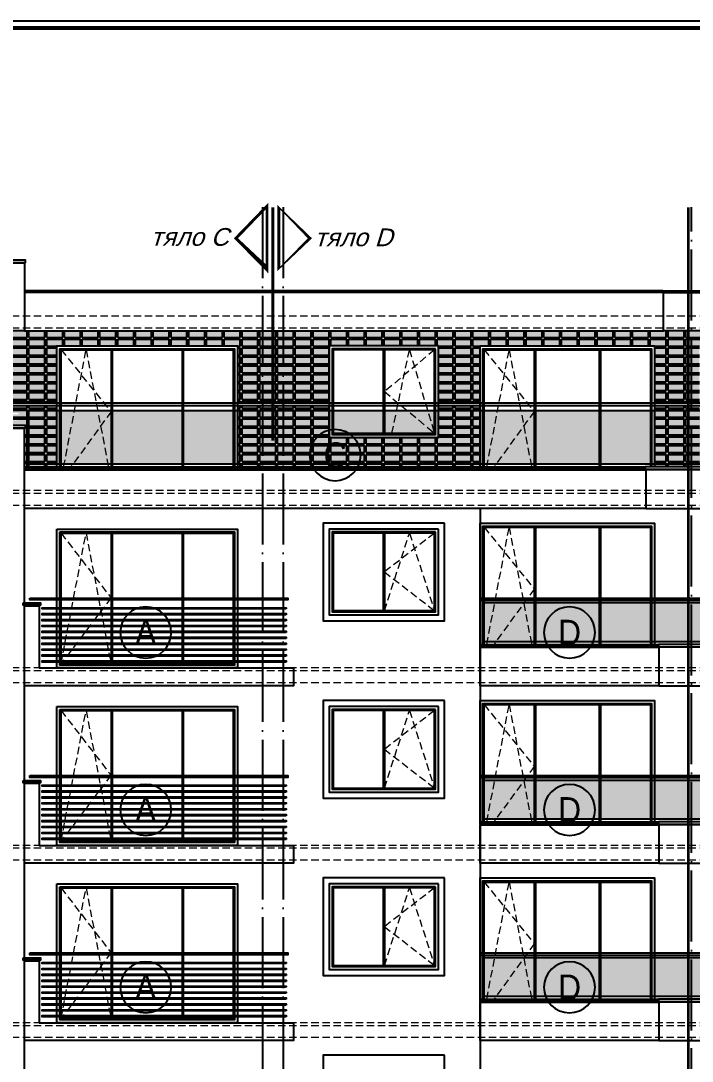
# Model space of a CAD drawing. Extents: x 9615146 to 9672346, y 4699603 to 4705703.
# Drawn here: x 9635509 to 9636644, y 4700844 to 4702603 of the extents above; entities that cross this region are included whole.
import ezdxf
from ezdxf.enums import TextEntityAlignment as Align

# ---------------------------------------------------------------- set-up
doc = ezdxf.new("R2010")
doc.units = 0
doc.header["$LTSCALE"] = 0.5
doc.header["$MEASUREMENT"] = 0
for name, pattern in [('ACAD_ISO04W100', [30, 24, -3, 0, -3]), ('DASHED', [0.75, 0.5, -0.25]), ('OSI1000', [5, 3, -1, 0, -1])]:
    doc.linetypes.add(name, pattern=pattern)
for name, color, linetype in [('_axis', 1, 'ACAD_ISO04W100'), ('_dimension_evel', 4, 'CONTINUOUS'), ('_hatch', 9, 'CONTINUOUS'), ('_hatch_construction', 252, 'CONTINUOUS'), ('_table', 3, 'CONTINUOUS'), ('_text_spesif_window', 41, 'CONTINUOUS'), ('_text_table', 3, 'CONTINUOUS'), ('_view', 3, 'CONTINUOUS'), ('fasadi', 147, 'CONTINUOUS')]:
    doc.layers.add(name, color=color, linetype=linetype)
doc.layers.add('_punk', color=8, linetype='DASHED', lineweight=9)
doc.styles.add('HEB1', font='', dxfattribs={"width": 0.8, "oblique": 17})
doc.styles.add('POMESHTENIA', font='arial.ttf', dxfattribs={"width": 0.9})
doc.styles.get('HEB1').set_extended_font_data('HebarU Cyr')
pattern_1 = [(0, (-2000, 1.862645149230957e-09), (1.5625, 3.125), [0, -3.125])]
pattern_2 = [(0, (-2000, -299.9999999981374), (1.5625, 3.125), [0, -3.125])]
pattern_3 = [(0, (-2000, -599.9999999981374), (1.5625, 3.125), [0, -3.125])]
pattern_4 = [(0, (3, 0), (30, 15), [27, -3]), (0, (3, 3), (30, 15), [27, -3]), (90, (3, 3), (-30, 15), [12, -3]), (90, (0, 3), (-30, 15), [12, -3])]

# ---------------------------------------------------------------- blocks, each defined once
blk = doc.blocks.new('fghfdg')
at = {"layer": '_text_spesif_window'}
blk.add_circle((0, 0), 18, dxfattribs=at)
at = {"layer": '_text_spesif_window', "style": 'HEB1', "text_generation_flag": 6, "width": 0.7999999999992724}
blk.add_attdef('A', text='', height=18, rotation=179.9999998932783, dxfattribs=at).set_placement((-1.862645149230957e-09, -9.232262405566871), align=Align.CENTER)

msp = doc.modelspace()

# ---------------------------------------------------------------- hatches: boundary and pattern name
at = {"layer": '_hatch', "ltscale": 30, "true_color": 0xb97b1d}
h = msp.add_hatch(color=32, dxfattribs=at)
h.dxf.hatch_style = 1
h.paths.add_polyline_path([(9635137.743590396, 4702078.838118145), (9635137.743590403, 4701956.838117429), (9635200.24359286, 4701956.838117428), (9635200.243592834, 4702053.838116933), (9635410.243592799, 4702053.83811698), (9635410.243592821, 4701956.838117421), (9635570.243592914, 4701956.838117415), (9635570.243592886, 4702053.838117643), (9635875.243284682, 4702053.838117737), (9635875.243284713, 4701956.838117404), (9635917.743590303, 4701956.838117403), (9635917.743590305, 4702078.838117888), (9635515.243593106, 4702078.838118146)])
h.paths.add_polyline_path([(9635952.74358967, 4702078.838117866), (9635917.743590306, 4702078.838117888), (9635917.743590303, 4701956.838117402), (9635952.743589664, 4701956.838117401)])
h.paths.add_polyline_path([(9635917.743590299, 4701853.83811555), (9635952.743589658, 4701853.83811555), (9635952.743589664, 4701943.838115582), (9635917.7435903, 4701943.838115582)])
h.paths.add_polyline_path([(9635875.243284745, 4701853.83811555), (9635917.743590299, 4701853.83811555), (9635917.7435903, 4701943.838115582), (9635875.243284715, 4701943.838115582)])
h.paths.add_polyline_path([(9635875.243284713, 4701952.838117407), (9635875.243284715, 4701943.838115582), (9635917.743590303, 4701943.838115582), (9635917.743590303, 4701952.838117407)])
h.paths.add_polyline_path([(9635952.743589664, 4701943.838115582), (9635952.743589666, 4701952.838117405), (9635917.743590305, 4701952.838117407), (9635917.743590305, 4701943.838115582)])
h.paths.add_polyline_path([(9635875.243284745, 4701853.83811555), (9635875.243284747, 4701848.838117419), (9635917.743590299, 4701848.838117415), (9635917.743590299, 4701853.83811555)])
h.paths.add_polyline_path([(9635917.743590297, 4701853.83811555), (9635917.743590295, 4701848.838117415), (9635952.743589656, 4701848.838117411), (9635952.743589656, 4701853.83811555)])
h.paths.add_polyline_path([(9635410.243592823, 4701952.838117423), (9635410.243592827, 4701939.838117467), (9635505.243593115, 4701939.838117483), (9635505.24359312, 4701937.838117485), (9635410.243592827, 4701937.838117469), (9635410.243592829, 4701929.838117467), (9635505.243593115, 4701929.838117483), (9635505.243593117, 4701927.838117485), (9635410.243592829, 4701927.83811747), (9635410.243592832, 4701918.838117362), (9635517.243593127, 4701918.838117368), (9635517.243593128, 4701914.838117354), (9635137.743590409, 4701914.838117333), (9635137.743590409, 4701913.838117343), (9635515.243593128, 4701913.838117371), (9635515.243593128, 4701848.838117456), (9635570.243592946, 4701848.83811745), (9635570.243592946, 4701853.83811555), (9635520.24358699, 4701853.83811555), (9635520.24358699, 4701943.838115581), (9635570.243592918, 4701943.838115581), (9635570.243592916, 4701952.838117418)])
h.paths.add_polyline_path([(9635570.243592916, 4701943.838115582), (9635520.24358699, 4701943.838115582), (9635520.24358699, 4701853.83811555), (9635570.243592944, 4701853.838115549)], flags=16)
h.paths.add_polyline_path([(9635200.243592866, 4701939.838117434), (9635200.243592862, 4701952.838117431), (9635137.743590407, 4701952.838117433), (9635137.743590405, 4701939.838117423)])
h.paths.add_polyline_path([(9635200.243592868, 4701929.838117434), (9635200.243592866, 4701937.838117436), (9635137.743590407, 4701937.838117426), (9635137.743590407, 4701929.838117423)])
h.paths.add_polyline_path([(9635200.243592871, 4701918.838117353), (9635200.243592868, 4701927.838117436), (9635137.743590409, 4701927.838117426), (9635137.743590409, 4701918.838117349)], flags=17)
h = msp.add_hatch(color=32, dxfattribs=at)
h.dxf.hatch_style = 1
h.paths.add_polyline_path([(9636030.243604636, 4702053.838116979), (9636215.243604666, 4702053.838117022), (9636215.243604692, 4701956.838117393), (9636285.243602112, 4701956.83811739), (9636285.243602082, 4702053.838117643), (9636580.24329388, 4702053.838117736), (9636580.243293911, 4701956.83811738), (9636637.22580884, 4701956.838117378), (9636637.225808814, 4702078.838117502), (9636595.40221018, 4702078.838117453), (9635952.743589668, 4702078.838117866), (9635952.743589662, 4701956.838117401), (9636030.243604662, 4701956.838117398)])
h.paths.add_polyline_path([(9636642.743589012, 4702078.838117509), (9636637.225808812, 4702078.838117503), (9636637.225808842, 4701956.838117378), (9636642.743589016, 4701956.838117377)])
h.paths.add_polyline_path([(9636642.743589014, 4701952.838117381), (9636637.225808844, 4701952.838117381), (9636637.225808846, 4701943.838115582), (9636642.743589018, 4701943.838115582)])
h.paths.add_polyline_path([(9636580.243293911, 4701952.838117384), (9636580.243293913, 4701943.838115582), (9636637.225808844, 4701943.838115581), (9636637.22580884, 4701952.838117381)])
h.paths.add_polyline_path([(9636637.225808846, 4701943.838115582), (9636580.243293915, 4701943.838115582), (9636580.243293945, 4701853.83811555), (9636637.225808866, 4701853.83811555)])
h.paths.add_polyline_path([(9636642.743589018, 4701943.838115582), (9636637.225808846, 4701943.838115583), (9636637.225808866, 4701853.838115549), (9636642.743589021, 4701853.838115549)])
h.paths.add_polyline_path([(9636637.225808868, 4701853.838115551), (9636637.225808866, 4701848.838117368), (9636642.743589021, 4701848.838117369), (9636642.74358902, 4701853.83811555)])
h.paths.add_polyline_path([(9636580.243293943, 4701853.83811555), (9636580.243293945, 4701848.838117355), (9636637.225808868, 4701848.838117368), (9636637.225808866, 4701853.838115549)])
h.paths.add_polyline_path([(9636285.243602118, 4701943.838115582), (9636285.243602114, 4701952.838117394), (9636215.243604692, 4701952.838117396), (9636215.243604694, 4701943.838115582)])
h.paths.add_polyline_path([(9636215.243604694, 4701943.838115582), (9636215.243604707, 4701898.838117027), (9636030.243604679, 4701898.838116982), (9636030.243604666, 4701943.838115582), (9635952.743589662, 4701943.838115582), (9635952.743589656, 4701853.83811555), (9636285.243602142, 4701853.83811555), (9636285.243602116, 4701943.838115582)])
h.paths.add_polyline_path([(9636285.243602144, 4701848.838117381), (9636285.243602142, 4701853.838115549), (9635952.743589658, 4701853.83811555), (9635952.743589658, 4701848.838117412)])
h.paths.add_polyline_path([(9635952.743589662, 4701952.838117404), (9635952.74358966, 4701943.838115581), (9636030.243604666, 4701943.838115581), (9636030.243604662, 4701952.838117402)])
h = msp.add_hatch(color=32, dxfattribs=at)
h.dxf.hatch_style = 1
h.paths.add_polyline_path([(9637348.7737295, 4702048.838117732), (9637348.773729498, 4702051.338117732), (9637335.32700083, 4702051.338117729), (9637335.327000832, 4702078.838118145), (9637279.065910846, 4702078.838118144), (9637279.065910906, 4701833.838117872), (9637340.64788976, 4701833.838117739), (9637348.773729552, 4701833.838117739), (9637348.77372955, 4701838.838117732)])
h.paths.add_polyline_path([(9637194.702708624, 4702078.838118147), (9636642.743589012, 4702078.838117509), (9636642.743589016, 4701956.838117378), (9636656.085670533, 4701956.838117378), (9636656.085670535, 4702053.83811698), (9636955.076181604, 4702053.83811698), (9636955.076181604, 4701956.838117368), (9636975.55498341, 4701956.838117367), (9636975.55498341, 4702053.83811698), (9637274.54549448, 4702053.838116981), (9637274.545494478, 4701833.838117882), (9637279.065910904, 4701833.838117871), (9637279.065910848, 4702078.838118147)])
h.paths.add_polyline_path([(9636955.076181604, 4701952.83811737), (9636955.076181605, 4701943.838115582), (9636975.55498341, 4701943.838115581), (9636975.55498341, 4701952.83811737)], flags=17)
h.paths.add_polyline_path([(9636955.076181604, 4701853.83811555), (9636975.55498341, 4701853.83811555), (9636975.55498341, 4701943.838115581), (9636955.076181602, 4701943.838115581)], flags=17)
h.paths.add_polyline_path([(9636955.076181604, 4701853.83811555), (9636955.076181604, 4701848.838117434), (9636975.554983411, 4701848.838117438), (9636975.554983411, 4701853.83811555)], flags=17)
h.paths.add_polyline_path([(9636642.743589016, 4701952.838117382), (9636642.743589016, 4701943.838115582), (9636656.085670533, 4701943.838115582), (9636656.085670533, 4701952.838117381)], flags=17)
h.paths.add_polyline_path([(9636642.743589021, 4701853.83811555), (9636656.085670533, 4701853.83811555), (9636656.085670533, 4701943.838115581), (9636642.74358902, 4701943.838115581)], flags=17)
h.paths.add_polyline_path([(9636656.085670533, 4701848.838117371), (9636656.08567053, 4701853.838115549), (9636642.743589021, 4701853.83811555), (9636642.743589023, 4701848.838117369)], flags=17)
at = {"layer": '_hatch_construction', "ltscale": 40}
h = msp.add_hatch(dxfattribs=at)
h.set_pattern_fill('EGGCRATE', color=250, scale=30, style=0, pattern_type=2)
h.set_pattern_definition(pattern_4)
h.paths.add_polyline_path([(9635137.743590396, 4702078.838118145), (9635137.743590403, 4701956.838117429), (9635200.24359286, 4701956.838117428), (9635200.243592834, 4702053.838116933), (9635410.243592799, 4702053.83811698), (9635410.243592821, 4701956.838117421), (9635570.243592914, 4701956.838117415), (9635570.243592886, 4702053.838117643), (9635875.243284682, 4702053.838117737), (9635875.243284713, 4701956.838117404), (9635917.743590303, 4701956.838117403), (9635917.743590305, 4702078.838117888), (9635515.243593106, 4702078.838118146)])
h.paths.add_polyline_path([(9635952.74358967, 4702078.838117866), (9635917.743590306, 4702078.838117888), (9635917.743590303, 4701956.838117402), (9635952.743589664, 4701956.838117401)])
h.paths.add_polyline_path([(9635917.743590299, 4701853.83811555), (9635952.743589658, 4701853.83811555), (9635952.743589664, 4701943.838115582), (9635917.7435903, 4701943.838115582)])
h.paths.add_polyline_path([(9635875.243284745, 4701853.83811555), (9635917.743590299, 4701853.83811555), (9635917.7435903, 4701943.838115582), (9635875.243284715, 4701943.838115582)])
h.paths.add_polyline_path([(9635875.243284713, 4701952.838117407), (9635875.243284715, 4701943.838115582), (9635917.743590303, 4701943.838115582), (9635917.743590303, 4701952.838117407)])
h.paths.add_polyline_path([(9635952.743589664, 4701943.838115582), (9635952.743589666, 4701952.838117405), (9635917.743590305, 4701952.838117407), (9635917.743590305, 4701943.838115582)])
h.paths.add_polyline_path([(9635875.243284745, 4701853.83811555), (9635875.243284747, 4701848.838117419), (9635917.743590299, 4701848.838117415), (9635917.743590299, 4701853.83811555)])
h.paths.add_polyline_path([(9635917.743590297, 4701853.83811555), (9635917.743590295, 4701848.838117415), (9635952.743589656, 4701848.838117411), (9635952.743589656, 4701853.83811555)])
h.paths.add_polyline_path([(9635410.243592823, 4701952.838117423), (9635410.243592827, 4701939.838117467), (9635505.243593115, 4701939.838117483), (9635505.24359312, 4701937.838117485), (9635410.243592827, 4701937.838117469), (9635410.243592829, 4701929.838117467), (9635505.243593115, 4701929.838117483), (9635505.243593117, 4701927.838117485), (9635410.243592829, 4701927.83811747), (9635410.243592832, 4701918.838117362), (9635517.243593127, 4701918.838117368), (9635517.243593128, 4701914.838117354), (9635137.743590409, 4701914.838117333), (9635137.743590409, 4701913.838117343), (9635515.243593128, 4701913.838117371), (9635515.243593128, 4701848.838117456), (9635570.243592946, 4701848.83811745), (9635570.243592946, 4701853.83811555), (9635520.24358699, 4701853.83811555), (9635520.24358699, 4701943.838115581), (9635570.243592918, 4701943.838115581), (9635570.243592916, 4701952.838117418)])
h.paths.add_polyline_path([(9635570.243592916, 4701943.838115582), (9635520.24358699, 4701943.838115582), (9635520.24358699, 4701853.83811555), (9635570.243592944, 4701853.838115549)], flags=16)
h.paths.add_polyline_path([(9635200.243592866, 4701939.838117434), (9635200.243592862, 4701952.838117431), (9635137.743590407, 4701952.838117433), (9635137.743590405, 4701939.838117423)])
h.paths.add_polyline_path([(9635200.243592868, 4701929.838117434), (9635200.243592866, 4701937.838117436), (9635137.743590407, 4701937.838117426), (9635137.743590407, 4701929.838117423)])
h.paths.add_polyline_path([(9635200.243592871, 4701918.838117353), (9635200.243592868, 4701927.838117436), (9635137.743590409, 4701927.838117426), (9635137.743590409, 4701918.838117349)], flags=17)
h = msp.add_hatch(dxfattribs=at)
h.set_pattern_fill('EGGCRATE', color=250, scale=30, style=0, pattern_type=2)
h.set_pattern_definition(pattern_4)
h.paths.add_polyline_path([(9636030.243604636, 4702053.838116979), (9636215.243604666, 4702053.838117022), (9636215.243604692, 4701956.838117393), (9636285.243602112, 4701956.83811739), (9636285.243602082, 4702053.838117643), (9636580.24329388, 4702053.838117736), (9636580.243293911, 4701956.83811738), (9636637.22580884, 4701956.838117378), (9636637.225808814, 4702078.838117502), (9636595.40221018, 4702078.838117453), (9635952.743589668, 4702078.838117866), (9635952.743589662, 4701956.838117401), (9636030.243604662, 4701956.838117398)])
h.paths.add_polyline_path([(9636642.743589012, 4702078.838117509), (9636637.225808812, 4702078.838117503), (9636637.225808842, 4701956.838117378), (9636642.743589016, 4701956.838117377)])
h.paths.add_polyline_path([(9636642.743589014, 4701952.838117381), (9636637.225808844, 4701952.838117381), (9636637.225808846, 4701943.838115582), (9636642.743589018, 4701943.838115582)])
h.paths.add_polyline_path([(9636580.243293911, 4701952.838117384), (9636580.243293913, 4701943.838115582), (9636637.225808844, 4701943.838115581), (9636637.22580884, 4701952.838117381)])
h.paths.add_polyline_path([(9636637.225808846, 4701943.838115582), (9636580.243293915, 4701943.838115582), (9636580.243293945, 4701853.83811555), (9636637.225808866, 4701853.83811555)])
h.paths.add_polyline_path([(9636642.743589018, 4701943.838115582), (9636637.225808846, 4701943.838115583), (9636637.225808866, 4701853.838115549), (9636642.743589021, 4701853.838115549)])
h.paths.add_polyline_path([(9636637.225808868, 4701853.838115551), (9636637.225808866, 4701848.838117368), (9636642.743589021, 4701848.838117369), (9636642.74358902, 4701853.83811555)])
h.paths.add_polyline_path([(9636580.243293943, 4701853.83811555), (9636580.243293945, 4701848.838117355), (9636637.225808868, 4701848.838117368), (9636637.225808866, 4701853.838115549)])
h.paths.add_polyline_path([(9636285.243602118, 4701943.838115582), (9636285.243602114, 4701952.838117394), (9636215.243604692, 4701952.838117396), (9636215.243604694, 4701943.838115582)])
h.paths.add_polyline_path([(9636215.243604694, 4701943.838115582), (9636215.243604707, 4701898.838117027), (9636030.243604679, 4701898.838116982), (9636030.243604666, 4701943.838115582), (9635952.743589662, 4701943.838115582), (9635952.743589656, 4701853.83811555), (9636285.243602142, 4701853.83811555), (9636285.243602116, 4701943.838115582)])
h.paths.add_polyline_path([(9636285.243602144, 4701848.838117381), (9636285.243602142, 4701853.838115549), (9635952.743589658, 4701853.83811555), (9635952.743589658, 4701848.838117412)])
h.paths.add_polyline_path([(9635952.743589662, 4701952.838117404), (9635952.74358966, 4701943.838115581), (9636030.243604666, 4701943.838115581), (9636030.243604662, 4701952.838117402)])
h = msp.add_hatch(dxfattribs=at)
h.set_pattern_fill('EGGCRATE', color=250, scale=30, style=0, pattern_type=2)
h.set_pattern_definition(pattern_4)
h.paths.add_polyline_path([(9637348.7737295, 4702048.838117732), (9637348.773729498, 4702051.338117732), (9637335.32700083, 4702051.338117729), (9637335.327000832, 4702078.838118145), (9637279.065910846, 4702078.838118144), (9637279.065910906, 4701833.838117872), (9637340.64788976, 4701833.838117739), (9637348.773729552, 4701833.838117739), (9637348.77372955, 4701838.838117732)])
h.paths.add_polyline_path([(9637194.702708624, 4702078.838118147), (9636642.743589012, 4702078.838117509), (9636642.743589016, 4701956.838117378), (9636656.085670533, 4701956.838117378), (9636656.085670535, 4702053.83811698), (9636955.076181604, 4702053.83811698), (9636955.076181604, 4701956.838117368), (9636975.55498341, 4701956.838117367), (9636975.55498341, 4702053.83811698), (9637274.54549448, 4702053.838116981), (9637274.545494478, 4701833.838117882), (9637279.065910904, 4701833.838117871), (9637279.065910848, 4702078.838118147)])
h.paths.add_polyline_path([(9636955.076181604, 4701952.83811737), (9636955.076181605, 4701943.838115582), (9636975.55498341, 4701943.838115581), (9636975.55498341, 4701952.83811737)], flags=17)
h.paths.add_polyline_path([(9636955.076181604, 4701853.83811555), (9636975.55498341, 4701853.83811555), (9636975.55498341, 4701943.838115581), (9636955.076181602, 4701943.838115581)], flags=17)
h.paths.add_polyline_path([(9636955.076181604, 4701853.83811555), (9636955.076181604, 4701848.838117434), (9636975.554983411, 4701848.838117438), (9636975.554983411, 4701853.83811555)], flags=17)
h.paths.add_polyline_path([(9636642.743589016, 4701952.838117382), (9636642.743589016, 4701943.838115582), (9636656.085670533, 4701943.838115582), (9636656.085670533, 4701952.838117381)], flags=17)
h.paths.add_polyline_path([(9636642.743589021, 4701853.83811555), (9636656.085670533, 4701853.83811555), (9636656.085670533, 4701943.838115581), (9636642.74358902, 4701943.838115581)], flags=17)
h.paths.add_polyline_path([(9636656.085670533, 4701848.838117371), (9636656.08567053, 4701853.838115549), (9636642.743589021, 4701853.83811555), (9636642.743589023, 4701848.838117369)], flags=17)
at = {"layer": 'fasadi', "ltscale": 40}
h = msp.add_hatch(dxfattribs=at)
h.set_pattern_fill('DOTS', color=256, scale=50, style=0)
h.set_pattern_definition(pattern_1)
h.paths.add_polyline_path([(9635917.743590299, 4701853.83811555), (9635917.7435903, 4701943.838115582), (9635520.24358699, 4701943.838115582), (9635520.243586987, 4701853.838115549)])
h.paths.add_polyline_path([(9635952.743589662, 4701943.838115582), (9635917.743590303, 4701943.838115583), (9635917.7435903, 4701853.838115551), (9635952.74358966, 4701853.838115551)])
h = msp.add_hatch(dxfattribs=at)
h.set_pattern_fill('DOTS', color=256, scale=50, style=0)
h.set_pattern_definition(pattern_1)
h.paths.add_polyline_path([(9636637.22580874, 4701853.83811555), (9636637.22580874, 4701943.838115582), (9635952.743589664, 4701943.838115582), (9635952.743589658, 4701853.83811555)])
h = msp.add_hatch(dxfattribs=at)
h.set_pattern_fill('DOTS', color=256, scale=50, style=0)
h.set_pattern_definition(pattern_1)
h.paths.add_polyline_path([(9637078.263891023, 4701943.838115582), (9636642.743589021, 4701943.838115582), (9636642.743589025, 4701853.83811555), (9637078.26389102, 4701853.83811555)])
h.paths.add_polyline_path([(9636642.743589018, 4701943.838115582), (9636637.225808738, 4701943.838115582), (9636637.22580874, 4701853.83811555), (9636642.743589021, 4701853.83811555)])
h = msp.add_hatch(dxfattribs=at)
h.set_pattern_fill('DOTS', color=256, scale=50, style=0)
h.set_pattern_definition(pattern_1)
h.paths.add_polyline_path([(9636290.243602147, 4701618.838117414), (9636290.243602145, 4701553.838117414), (9636637.225808738, 4701553.838117413), (9636637.22580874, 4701618.838117415)])
h.paths.add_polyline_path([(9636642.743589029, 4701618.838117414), (9636637.225808738, 4701618.838117414), (9636637.225808738, 4701553.838117413), (9636642.743589032, 4701553.838117414)])
h = msp.add_hatch(dxfattribs=at)
h.set_pattern_fill('DOTS', color=256, scale=50, style=0)
h.set_pattern_definition(pattern_1)
h.paths.add_polyline_path([(9637135.493673988, 4701553.838117413), (9637135.493673988, 4701618.838117415), (9636642.743589029, 4701618.838117414), (9636642.74358903, 4701553.838117413)])
h = msp.add_hatch(dxfattribs=at)
h.set_pattern_fill('DOTS', color=256, scale=50, style=0)
h.set_pattern_definition(pattern_2)
h.paths.add_polyline_path([(9636290.243602145, 4701318.838117414), (9636290.243602145, 4701253.838117414), (9636637.225808738, 4701253.838117414), (9636637.225808738, 4701318.838117414)])
h.paths.add_polyline_path([(9636642.74358904, 4701318.838117414), (9636637.22580874, 4701318.838117413), (9636637.22580874, 4701253.838117414), (9636642.743589042, 4701253.838117413)])
h = msp.add_hatch(dxfattribs=at)
h.set_pattern_fill('DOTS', color=256, scale=50, style=0)
h.set_pattern_definition(pattern_2)
h.paths.add_polyline_path([(9637135.49367399, 4701253.838117414), (9637135.49367399, 4701318.838117414), (9636642.74358904, 4701318.838117413), (9636642.743589042, 4701253.838117414)])
h = msp.add_hatch(dxfattribs=at)
h.set_pattern_fill('DOTS', color=256, scale=50, style=0)
h.set_pattern_definition(pattern_3)
h.paths.add_polyline_path([(9636290.243602147, 4701018.838117414), (9636290.243602147, 4700953.838117414), (9636637.225808738, 4700953.838117414), (9636637.225808736, 4701018.838117414)])
h.paths.add_polyline_path([(9636642.743589051, 4701018.838117414), (9636637.22580874, 4701018.838117414), (9636637.22580874, 4700953.838117414), (9636642.743589051, 4700953.838117414)])
h = msp.add_hatch(dxfattribs=at)
h.set_pattern_fill('DOTS', color=256, scale=50, style=0)
h.set_pattern_definition(pattern_3)
h.paths.add_polyline_path([(9637135.493673988, 4700953.838117414), (9637135.49367399, 4701018.838117414), (9636642.74358905, 4701018.838117413), (9636642.743589051, 4700953.838117413)])

# ---------------------------------------------------------------- linework, layer by layer
at = {"layer": '_axis', "ltscale": 10}
for p, q in [((9635917.74359031, 4702288.083975533), (9635917.743590245, 4699845.264943749)), ((9635952.743589677, 4702288.083975533), (9635952.74358957, 4699845.264959397)), ((9636642.74358909, 4699845.264959418), (9636642.743589006, 4702288.083975534))]:
    msp.add_line(p, q, dxfattribs=at)
at = {"layer": '_dimension_evel', "linetype": 'OSI1000', "ltscale": 20}
for points, const_width in [([(9635925.243589949, 4702183.08397554), (9635872.743589971, 4702235.583975554), (9635925.243589992, 4702288.083975536)], 5.000000000000002), ([(9635945.243590046, 4702183.08397554), (9635997.743590023, 4702235.583975554), (9635945.243590003, 4702288.083975536)], 5)]:
    msp.add_lwpolyline(points, close=True, dxfattribs=dict(at, const_width=const_width))
at = {"layer": '_dimension_evel', "linetype": 'OSI1000', "ltscale": 20, "const_width": 5}
for points in [[(9635935.243589997, 4702288.083975532), (9635935.243589997, 4701893.490494112)], [(9636637.22580874, 4699845.264944142), (9636637.22580874, 4702288.083975704)]]:
    msp.add_lwpolyline(points, dxfattribs=at)
at = {"layer": '_punk', "ltscale": 50}
for p, q in [((9637718.894357206, 4702103.838118382), (9632152.832809817, 4702103.838117092)), ((9637718.894357208, 4702083.838118382), (9632152.83280982, 4702083.83811709)), ((9635577.243592886, 4702046.838117645), (9635661.743620984, 4701942.338117673)), ((9635581.64065323, 4701848.838117651), (9635619.493606921, 4702046.83811766)), ((9635619.493606921, 4702046.83811766), (9635657.34656073, 4701848.838117673)), ((9636208.243604666, 4702046.838116978), (9636123.743604673, 4701976.338117003)), ((9636136.243604584, 4701905.838117006), (9636165.993604662, 4702046.838117014)), ((9636165.993604662, 4702046.838117014), (9636208.24360463, 4701905.838116978)), ((9636292.243602084, 4702046.838117645), (9636376.743630182, 4701942.338117673)), ((9636296.640662428, 4701848.838117651), (9636334.493616119, 4702046.83811766)), ((9636334.493616119, 4702046.83811766), (9636372.346569927, 4701848.838117673)), ((9636123.743604673, 4701976.338117003), (9636208.24360463, 4701905.838116978)), ((9635661.743620984, 4701942.338117673), (9635593.926001923, 4701848.838117653)), ((9636376.743630182, 4701942.338117673), (9636308.92601112, 4701848.838117653)), ((9637718.894357257, 4701808.838118378), (9632152.832809867, 4701808.83811709)), ((9637718.894357257, 4701803.83811838), (9632152.832809867, 4701803.838117092)), ((9637718.89435726, 4701783.838118378), (9632152.83280987, 4701783.838117092)), ((9636292.243602084, 4701746.838117645), (9636376.743630182, 4701642.338117673)), ((9636296.640662428, 4701548.838117651), (9636334.493616119, 4701746.83811766)), ((9636334.493616119, 4701746.83811766), (9636372.346569927, 4701548.838117673)), ((9635577.243592951, 4701736.838116889), (9635661.74362105, 4701627.338116281)), ((9635577.24359278, 4701515.838115647), (9635619.493606986, 4701736.838116904)), ((9635619.493606986, 4701736.838116904), (9635661.743621329, 4701515.838115647)), ((9636208.243598385, 4701736.838116956), (9636123.743594714, 4701671.338116976)), ((9636123.74359473, 4701605.838116975), (9636165.993596539, 4701736.838116989)), ((9636165.993596539, 4701736.838116989), (9636208.24359835, 4701605.838116956)), ((9636123.743594714, 4701671.338116976), (9636208.24359835, 4701605.838116956)), ((9636376.743630182, 4701642.338117673), (9636308.92601112, 4701548.838117653)), ((9635661.74362105, 4701627.338116281), (9635577.243592119, 4701515.838115647)), ((9637718.89435731, 4701508.83811838), (9632152.832809921, 4701508.83811709)), ((9637718.89435731, 4701503.83811838), (9632152.832809921, 4701503.838117088)), ((9637718.894357312, 4701483.83811838), (9632152.832809925, 4701483.838117088)), ((9636292.243602084, 4701446.838117645), (9636376.743630182, 4701342.338117673)), ((9636296.640662428, 4701248.838117651), (9636334.493616119, 4701446.83811766)), ((9636334.493616119, 4701446.83811766), (9636372.346569927, 4701248.838117673)), ((9635577.243592951, 4701436.838116889), (9635661.74362105, 4701327.338116281)), ((9635577.24359278, 4701215.838115647), (9635619.493606986, 4701436.838116904)), ((9635619.493606986, 4701436.838116904), (9635661.743621329, 4701215.838115647)), ((9636208.243598385, 4701436.838116956), (9636123.743594714, 4701371.338116976)), ((9636123.74359473, 4701305.838116975), (9636165.993596539, 4701436.838116989)), ((9636165.993596539, 4701436.838116989), (9636208.24359835, 4701305.838116956)), ((9636123.743594714, 4701371.338116976), (9636208.24359835, 4701305.838116956)), ((9636376.743630182, 4701342.338117673), (9636308.92601112, 4701248.838117653)), ((9635661.74362105, 4701327.338116281), (9635577.243592119, 4701215.838115647)), ((9637718.894357365, 4701208.838118378), (9632152.832809974, 4701208.83811709)), ((9637718.894357365, 4701203.838118378), (9632152.832809975, 4701203.83811709)), ((9637718.894357366, 4701183.838118378), (9632152.832809977, 4701183.83811709)), ((9636292.243602084, 4701146.838117645), (9636376.743630182, 4701042.338117673)), ((9636296.640662428, 4700948.838117651), (9636334.493616119, 4701146.83811766)), ((9636334.493616119, 4701146.83811766), (9636372.346569927, 4700948.838117673)), ((9635577.243592951, 4701136.838116889), (9635661.74362105, 4701027.338116281)), ((9635577.24359278, 4700915.838115647), (9635619.493606986, 4701136.838116904)), ((9635619.493606986, 4701136.838116904), (9635661.743621329, 4700915.838115647)), ((9636208.243598385, 4701136.838116956), (9636123.743594714, 4701071.338116976)), ((9636123.74359473, 4701005.838116975), (9636165.993596539, 4701136.838116989)), ((9636165.993596539, 4701136.838116989), (9636208.24359835, 4701005.838116956)), ((9636123.743594714, 4701071.338116976), (9636208.24359835, 4701005.838116956)), ((9636376.743630182, 4701042.338117673), (9636308.92601112, 4700948.838117653)), ((9635661.74362105, 4701027.338116281), (9635577.243592119, 4700915.838115647)), ((9637718.894357419, 4700908.83811838), (9632152.832810028, 4700908.838117092)), ((9637718.894357419, 4700903.83811838), (9632152.83281003, 4700903.838117094)), ((9637718.89435742, 4700883.83811838), (9632152.832810031, 4700883.838117092))]:
    msp.add_line(p, q, dxfattribs=at)
at = {"layer": '_table', "ltscale": 10}
msp.add_lwpolyline([(9631446.029446553, 4702603.380101889), (9639246.02944655, 4702603.380101887), (9639246.029446552, 4699603.380101885), (9631446.029446555, 4699603.380101888)], close=True, dxfattribs=at)
msp.add_lwpolyline([(9631597.713657081, 4702591.380101889, 6.842105263157892, 6.842105263157892, 0), (9639234.029446552, 4702591.380101886, 6.842105263157892, 6.842105263157892, 0), (9639234.02944655, 4699615.380101884, 6.842105263157892, 6.842105263157892, 0), (9631597.713657081, 4699615.380101892, 6.842105263157892, 6.842105263157892, 0)], format="xyseb", close=True, dxfattribs=at)
at = {"layer": 'fasadi', "ltscale": 40}
for p, q in [((9636637.225808812, 4702078.838117364), (9636637.225808868, 4701848.838117361)), ((9635661.74362095, 4702048.838117671), (9635661.743621012, 4701848.838117673)), ((9635663.743620949, 4702048.838117675), (9635663.743621016, 4701848.838117675)), ((9635781.743620953, 4702048.83811777), (9635781.743621014, 4701848.83811771)), ((9635783.74362095, 4702048.838117766), (9635783.743621016, 4701848.838117712)), ((9636121.743604653, 4702046.838117003), (9636121.743604692, 4701905.838117)), ((9636123.743604656, 4702046.838117005), (9636123.74360469, 4701905.838117002)), ((9636376.743630148, 4702048.838117671), (9636376.74363021, 4701848.838117673)), ((9636378.743630147, 4702048.838117675), (9636378.743630214, 4701848.838117675)), ((9636486.74363015, 4702048.83811777), (9636486.743630212, 4701848.83811771)), ((9636488.743630148, 4702048.838117766), (9636488.743630214, 4701848.838117712)), ((9636285.243599046, 4701778.838117375), (9636285.243599046, 4700700.458565535)), ((9636637.225808812, 4701778.838117364), (9636637.225808868, 4701548.838117361)), ((9636376.743630148, 4701748.838117671), (9636376.74363021, 4701548.838117673)), ((9636378.743630147, 4701748.838117675), (9636378.743630214, 4701548.838117675)), ((9636486.74363015, 4701748.83811777), (9636486.743630212, 4701548.83811771)), ((9636488.743630148, 4701748.838117766), (9636488.743630214, 4701548.838117712)), ((9635661.743621016, 4701738.838116915), (9635661.743621085, 4701515.838115647)), ((9635663.743621014, 4701738.838116919), (9635663.743621089, 4701515.838115647)), ((9635781.743621018, 4701738.838117014), (9635781.743621087, 4701515.838115647)), ((9635783.743621016, 4701738.83811701), (9635783.743621089, 4701515.838115647)), ((9636121.743594693, 4701736.838116976), (9636121.743594732, 4701605.838116973)), ((9636123.743594697, 4701736.838116978), (9636123.74359473, 4701605.838116975)), ((9636376.743630148, 4701448.838117671), (9636376.74363021, 4701248.838117673)), ((9636378.743630147, 4701448.838117675), (9636378.743630214, 4701248.838117675)), ((9636486.74363015, 4701448.83811777), (9636486.743630212, 4701248.83811771)), ((9636488.743630148, 4701448.838117766), (9636488.743630214, 4701248.838117712)), ((9635661.743621016, 4701438.838116915), (9635661.743621085, 4701215.838115647)), ((9635663.743621014, 4701438.838116919), (9635663.743621089, 4701215.838115647)), ((9635781.743621018, 4701438.838117014), (9635781.743621087, 4701215.838115647)), ((9635783.743621016, 4701438.83811701), (9635783.743621089, 4701215.838115647)), ((9636121.743594693, 4701436.838116976), (9636121.743594732, 4701305.838116973)), ((9636123.743594697, 4701436.838116978), (9636123.74359473, 4701305.838116975)), ((9636376.743630148, 4701148.838117671), (9636376.74363021, 4700948.838117673)), ((9636378.743630147, 4701148.838117675), (9636378.743630214, 4700948.838117675)), ((9636486.74363015, 4701148.83811777), (9636486.743630212, 4700948.83811771)), ((9636488.743630148, 4701148.838117766), (9636488.743630214, 4700948.838117712)), ((9635661.743621016, 4701138.838116915), (9635661.743621085, 4700915.838115647)), ((9635663.743621014, 4701138.838116919), (9635663.743621089, 4700915.838115647)), ((9635781.743621018, 4701138.838117014), (9635781.743621087, 4700915.838115647)), ((9635783.743621016, 4701138.83811701), (9635783.743621089, 4700915.838115647)), ((9636121.743594693, 4701136.838116976), (9636121.743594732, 4701005.838116973)), ((9636123.743594697, 4701136.838116978), (9636123.74359473, 4701005.838116975))]:
    msp.add_line(p, q, dxfattribs=at)
for points in [[(9634758.243593745, 4702194.838117422), (9635517.24359312, 4702194.838117468), (9635517.243593117, 4702198.838117466), (9634758.243593743, 4702198.838117422)], [(9635515.243593106, 4702078.838118146), (9634760.243593747, 4702078.838118146), (9634760.243593747, 4702193.838117429), (9635515.243593106, 4702193.838117429)], [(9635515.243593132, 4702144.838118141), (9636594.402210182, 4702144.838117455), (9636594.40221018, 4702146.838117455), (9635515.243593134, 4702146.838118137)], [(9636595.402210161, 4702143.838117455), (9635515.243593134, 4702143.838118144), (9635515.243593106, 4702078.838118146), (9636595.402210139, 4702078.838117453)], [(9637194.702708598, 4702144.838118142), (9636594.402210137, 4702144.838117455), (9636594.402210139, 4702146.838117455), (9637194.702708596, 4702146.838118138)], [(9636595.402210157, 4702143.838117455), (9637194.702708596, 4702143.838118145), (9637194.702708624, 4702078.838118147), (9636595.40221018, 4702078.838117453)], [(9636215.243604667, 4702053.838117023), (9636030.243604636, 4702053.83811698), (9636030.243604679, 4701898.838116982), (9636215.243604707, 4701898.838117027)], [(9636210.243604666, 4702048.838117027), (9636035.243604636, 4702048.838116984), (9636035.243604677, 4701903.838116982), (9636210.243604707, 4701903.838117023)], [(9636208.243604666, 4702046.838117023), (9636037.24360464, 4702046.838116984), (9636037.243604677, 4701905.838116982), (9636208.243604705, 4701905.838117025)], [(9637083.263891023, 4701956.838117363), (9633565.743590472, 4701956.838117482), (9633565.74359047, 4701952.838117486), (9637083.263891023, 4701952.838117367)], [(9637078.26389102, 4701943.838115582), (9635520.24358699, 4701943.838115582), (9635520.24358699, 4701853.83811555), (9637078.26389102, 4701853.83811555)], [(9634758.24359376, 4701914.838117314), (9635517.243593128, 4701914.838117353), (9635517.243593127, 4701918.838117368), (9634758.24359376, 4701918.83811733)], [(9635515.243593112, 4701848.838117455), (9636564.541889057, 4701848.838117352), (9636564.541889055, 4701844.83811735), (9635515.243593106, 4701844.838117451)], [(9637063.96166886, 4701848.838117455), (9636564.54188905, 4701848.838117352), (9636564.541889051, 4701844.83811735), (9637063.961668866, 4701844.838117451)], [(9636565.541889036, 4701778.83811735), (9635515.243593093, 4701778.838117444), (9635515.243593108, 4701843.838117446), (9636565.541889055, 4701843.838117352)], [(9636565.54188907, 4701778.83811735), (9637063.961668879, 4701778.838117444), (9637063.961668864, 4701843.838117446), (9636565.541889051, 4701843.838117352)], [(9635570.243592946, 4701743.83811698), (9635875.243284747, 4701743.83811698), (9635875.243284747, 4701508.838115647), (9635570.243592946, 4701508.838115647)], [(9636225.243598385, 4701753.838117003), (9636020.243591003, 4701753.83811695), (9636020.243591052, 4701588.838116952), (9636225.243598428, 4701588.838117007)], [(9636215.243598387, 4701743.838117001), (9636030.243591005, 4701743.838116952), (9636030.243591048, 4701598.838116954), (9636215.243598426, 4701598.838117004)], [(9635575.243592946, 4701738.83811698), (9635870.243284747, 4701738.83811698), (9635870.243284747, 4701513.838115647), (9635575.243592946, 4701513.838115647)], [(9635577.243592946, 4701736.83811698), (9635868.243284747, 4701736.83811698), (9635868.243284747, 4701515.838115647), (9635577.243592946, 4701515.838115647)], [(9636210.243598385, 4701738.838117004), (9636035.243591005, 4701738.838116956), (9636035.243591046, 4701603.838116954), (9636210.243598426, 4701603.838117001)], [(9636208.243598385, 4701736.838117001), (9636037.243591009, 4701736.838116956), (9636037.243591046, 4701605.838116954), (9636208.243598424, 4701605.838117003)], [(9635524.24359311, 4701626.838115694), (9635960.24358689, 4701626.838115629), (9635960.243586889, 4701623.838115634), (9635524.24359311, 4701623.8381157)], [(9636285.243602121, 4701626.838115658), (9637140.493673991, 4701626.838115629), (9637140.49367399, 4701622.838115634), (9636285.243602121, 4701622.838115663)], [(9635513.243593156, 4701618.838115701), (9635542.243593147, 4701618.838115696), (9635542.243593147, 4701614.838115696), (9635513.243593154, 4701614.838115701)], [(9635957.743586887, 4701608.838115655), (9635545.243567117, 4701608.838115694), (9635545.243567117, 4701610.838115698), (9635957.743586887, 4701610.83811566)], [(9637135.493673988, 4701618.838117414), (9636290.243602145, 4701618.838117414), (9636290.243602145, 4701553.838117414), (9637135.493673988, 4701553.838117414)], [(9635957.743586883, 4701598.838115657), (9635545.243567111, 4701598.838115696), (9635545.243567111, 4701600.8381157), (9635957.743586887, 4701600.838115662)], [(9635957.743586883, 4701588.838115659), (9635545.243567111, 4701588.838115698), (9635545.243567111, 4701590.8381157), (9635957.743586885, 4701590.838115662)], [(9635957.743586881, 4701578.838115659), (9635545.24356711, 4701578.838115696), (9635545.243567107, 4701580.838115701), (9635957.743586883, 4701580.838115664)], [(9635957.743586881, 4701568.838115657), (9635545.243567105, 4701568.838115698), (9635545.243567107, 4701570.8381157), (9635957.74358688, 4701570.838115662)], [(9635957.74358688, 4701558.838115657), (9635545.243567104, 4701558.8381157), (9635545.243567105, 4701560.8381157), (9635957.743586877, 4701560.83811566)], [(9635957.743586875, 4701548.838115657), (9635545.243567102, 4701548.838115698), (9635545.243567102, 4701550.838115701), (9635957.743586875, 4701550.838115662)], [(9635957.743586874, 4701538.838115655), (9635545.2435671, 4701538.838115696), (9635545.2435671, 4701540.838115698), (9635957.743586874, 4701540.83811566)], [(9636285.243599046, 4701548.838117414), (9636586.612798003, 4701548.838117352), (9636586.612798002, 4701544.83811735), (9636285.243599046, 4701544.83811741)], [(9636587.612797983, 4701478.83811735), (9636285.243599046, 4701478.838117403), (9636285.24359906, 4701543.838117405), (9636587.612798002, 4701543.838117352)], [(9637122.191451821, 4701548.838117455), (9636586.612797985, 4701548.838117352), (9636586.612797987, 4701544.83811735), (9637122.191451827, 4701544.838117451)], [(9636587.612798005, 4701478.83811735), (9637122.19145184, 4701478.838117444), (9637122.191451825, 4701543.838117446), (9636587.612797987, 4701543.838117352)], [(9635957.743586872, 4701528.838115655), (9635545.243567096, 4701528.838115696), (9635545.2435671, 4701530.838115698), (9635957.743586872, 4701530.838115659)], [(9635957.74358687, 4701518.838115657), (9635545.243567094, 4701518.838115698), (9635545.243567098, 4701520.8381157), (9635957.74358687, 4701520.838115662)], [(9635570.243592946, 4701443.83811698), (9635875.243284747, 4701443.83811698), (9635875.243284747, 4701208.838115647), (9635570.243592946, 4701208.838115647)], [(9636225.243598385, 4701453.838117003), (9636020.243591003, 4701453.83811695), (9636020.243591052, 4701288.838116952), (9636225.243598428, 4701288.838117007)], [(9636215.243598387, 4701443.838117001), (9636030.243591005, 4701443.838116952), (9636030.243591048, 4701298.838116954), (9636215.243598426, 4701298.838117004)], [(9635575.243592946, 4701438.83811698), (9635870.243284747, 4701438.83811698), (9635870.243284747, 4701213.838115647), (9635575.243592946, 4701213.838115647)], [(9635577.243592946, 4701436.83811698), (9635868.243284747, 4701436.83811698), (9635868.243284747, 4701215.838115647), (9635577.243592946, 4701215.838115647)], [(9636210.243598385, 4701438.838117004), (9636035.243591005, 4701438.838116956), (9636035.243591046, 4701303.838116954), (9636210.243598426, 4701303.838117001)], [(9636208.243598385, 4701436.838117001), (9636037.243591009, 4701436.838116956), (9636037.243591046, 4701305.838116954), (9636208.243598424, 4701305.838117003)], [(9635524.24359311, 4701326.838115694), (9635960.24358689, 4701326.838115629), (9635960.243586889, 4701323.838115634), (9635524.24359311, 4701323.8381157)], [(9636285.243602121, 4701326.838115658), (9637140.493673991, 4701326.838115629), (9637140.49367399, 4701322.838115634), (9636285.243602121, 4701322.838115663)], [(9635513.243593156, 4701318.838115701), (9635542.243593147, 4701318.838115696), (9635542.243593147, 4701314.838115696), (9635513.243593154, 4701314.838115701)], [(9635957.743586887, 4701308.838115655), (9635545.243567117, 4701308.838115694), (9635545.243567117, 4701310.838115698), (9635957.743586887, 4701310.83811566)], [(9637135.493673988, 4701318.838117414), (9636290.243602145, 4701318.838117414), (9636290.243602145, 4701253.838117414), (9637135.493673988, 4701253.838117414)], [(9635957.743586883, 4701298.838115657), (9635545.243567111, 4701298.838115696), (9635545.243567111, 4701300.8381157), (9635957.743586887, 4701300.838115662)], [(9635957.743586883, 4701288.838115659), (9635545.243567111, 4701288.838115698), (9635545.243567111, 4701290.8381157), (9635957.743586885, 4701290.838115662)], [(9635957.743586881, 4701278.838115659), (9635545.24356711, 4701278.838115696), (9635545.243567107, 4701280.838115701), (9635957.743586883, 4701280.838115664)], [(9635957.743586881, 4701268.838115657), (9635545.243567105, 4701268.838115698), (9635545.243567107, 4701270.8381157), (9635957.74358688, 4701270.838115662)], [(9635957.74358688, 4701258.838115657), (9635545.243567104, 4701258.8381157), (9635545.243567105, 4701260.8381157), (9635957.743586877, 4701260.83811566)], [(9635957.743586875, 4701248.838115657), (9635545.243567102, 4701248.838115698), (9635545.243567102, 4701250.838115701), (9635957.743586875, 4701250.838115662)], [(9635957.743586874, 4701238.838115655), (9635545.2435671, 4701238.838115696), (9635545.2435671, 4701240.838115698), (9635957.743586874, 4701240.83811566)], [(9636285.243599065, 4701248.838117414), (9636586.612798003, 4701248.838117352), (9636586.612798002, 4701244.83811735), (9636285.243599059, 4701244.83811741)], [(9636587.612797983, 4701178.83811735), (9636285.243599046, 4701178.838117403), (9636285.24359906, 4701243.838117405), (9636587.612798002, 4701243.838117352)], [(9637122.191451821, 4701248.838117455), (9636586.612797985, 4701248.838117352), (9636586.612797987, 4701244.83811735), (9637122.191451827, 4701244.838117451)], [(9636587.612798005, 4701178.83811735), (9637122.19145184, 4701178.838117444), (9637122.191451825, 4701243.838117446), (9636587.612797987, 4701243.838117352)], [(9635957.743586872, 4701228.838115655), (9635545.243567096, 4701228.838115696), (9635545.2435671, 4701230.838115698), (9635957.743586872, 4701230.838115659)], [(9635957.74358687, 4701218.838115657), (9635545.243567094, 4701218.838115698), (9635545.243567098, 4701220.8381157), (9635957.74358687, 4701220.838115662)], [(9636225.243598385, 4701153.838117003), (9636020.243591003, 4701153.83811695), (9636020.243591052, 4700988.838116952), (9636225.243598428, 4700988.838117007)], [(9635570.243592946, 4701143.83811698), (9635875.243284747, 4701143.83811698), (9635875.243284747, 4700908.838115647), (9635570.243592946, 4700908.838115647)], [(9635575.243592946, 4701138.83811698), (9635870.243284747, 4701138.83811698), (9635870.243284747, 4700913.838115647), (9635575.243592946, 4700913.838115647)], [(9635577.243592946, 4701136.83811698), (9635868.243284747, 4701136.83811698), (9635868.243284747, 4700915.838115647), (9635577.243592946, 4700915.838115647)], [(9636215.243598387, 4701143.838117001), (9636030.243591005, 4701143.838116952), (9636030.243591048, 4700998.838116954), (9636215.243598426, 4700998.838117004)], [(9636210.243598385, 4701138.838117004), (9636035.243591005, 4701138.838116956), (9636035.243591046, 4701003.838116954), (9636210.243598426, 4701003.838117001)], [(9636208.243598385, 4701136.838117001), (9636037.243591009, 4701136.838116956), (9636037.243591046, 4701005.838116954), (9636208.243598424, 4701005.838117003)], [(9635524.24359311, 4701026.838115694), (9635960.24358689, 4701026.838115629), (9635960.243586889, 4701023.838115634), (9635524.24359311, 4701023.8381157)], [(9636285.243602121, 4701026.838115658), (9637140.493673991, 4701026.838115629), (9637140.49367399, 4701022.838115634), (9636285.243602121, 4701022.838115663)], [(9635513.243593156, 4701018.838115701), (9635542.243593147, 4701018.838115696), (9635542.243593147, 4701014.838115696), (9635513.243593154, 4701014.838115701)], [(9635957.743586887, 4701008.838115655), (9635545.243567117, 4701008.838115694), (9635545.243567117, 4701010.838115698), (9635957.743586887, 4701010.83811566)], [(9637135.493673988, 4701018.838117414), (9636290.243602145, 4701018.838117414), (9636290.243602145, 4700953.838117414), (9637135.493673988, 4700953.838117414)], [(9635957.743586883, 4700998.838115657), (9635545.243567111, 4700998.838115696), (9635545.243567111, 4701000.8381157), (9635957.743586887, 4701000.838115662)], [(9635957.743586883, 4700988.838115659), (9635545.243567111, 4700988.838115698), (9635545.243567111, 4700990.8381157), (9635957.743586885, 4700990.838115662)], [(9635957.743586881, 4700978.838115659), (9635545.24356711, 4700978.838115696), (9635545.243567107, 4700980.838115701), (9635957.743586883, 4700980.838115664)], [(9635957.743586881, 4700968.838115657), (9635545.243567105, 4700968.838115698), (9635545.243567107, 4700970.8381157), (9635957.74358688, 4700970.838115662)], [(9635957.74358688, 4700958.838115657), (9635545.243567104, 4700958.8381157), (9635545.243567105, 4700960.8381157), (9635957.743586877, 4700960.83811566)], [(9635957.743586875, 4700948.838115657), (9635545.243567102, 4700948.838115698), (9635545.243567102, 4700950.838115701), (9635957.743586875, 4700950.838115662)], [(9635957.743586874, 4700938.838115655), (9635545.2435671, 4700938.838115696), (9635545.2435671, 4700940.838115698), (9635957.743586874, 4700940.83811566)], [(9636285.243599065, 4700948.838117414), (9636586.612798003, 4700948.838117352), (9636586.612798002, 4700944.83811735), (9636285.243599059, 4700944.83811741)], [(9636587.612797983, 4700878.83811735), (9636285.243599046, 4700878.838117403), (9636285.24359906, 4700943.838117405), (9636587.612798002, 4700943.838117352)], [(9637122.191451821, 4700948.838117455), (9636586.612797985, 4700948.838117352), (9636586.612797987, 4700944.83811735), (9637122.191451827, 4700944.838117451)], [(9636587.612798005, 4700878.83811735), (9637122.19145184, 4700878.838117444), (9637122.191451825, 4700943.838117446), (9636587.612797987, 4700943.838117352)], [(9635957.743586872, 4700928.838115655), (9635545.243567096, 4700928.838115696), (9635545.2435671, 4700930.838115698), (9635957.743586872, 4700930.838115659)], [(9635957.74358687, 4700918.838115657), (9635545.243567094, 4700918.838115698), (9635545.243567098, 4700920.8381157), (9635957.74358687, 4700920.838115662)], [(9636225.243598385, 4700853.838117003), (9636020.243591003, 4700853.83811695), (9636020.243591035, 4700598.838118357), (9636225.24359841, 4700598.838118412)]]:
    msp.add_lwpolyline(points, close=True, dxfattribs=at)
for points in [[(9635570.243592946, 4701848.838117647), (9635570.243592886, 4702053.838117643), (9635875.243284682, 4702053.838117736), (9635875.243284747, 4701848.838117736)], [(9635575.24359295, 4701848.838117647), (9635575.243592884, 4702048.838117649), (9635870.243284686, 4702048.838117736), (9635870.243284747, 4701848.838117738)], [(9635577.243592946, 4701848.838117649), (9635577.243592886, 4702046.838117645), (9635868.243284684, 4702046.838117736), (9635868.243284743, 4701848.838117736)], [(9636285.243602144, 4701848.838117647), (9636285.243602084, 4702053.838117643), (9636580.24329388, 4702053.838117736), (9636580.243293945, 4701848.838117736)], [(9636290.243602147, 4701848.838117647), (9636290.243602082, 4702048.838117649), (9636575.243293883, 4702048.838117736), (9636575.243293945, 4701848.838117738)], [(9636292.243602144, 4701848.838117649), (9636292.243602084, 4702046.838117645), (9636573.243293881, 4702046.838117736), (9636573.243293941, 4701848.838117736)], [(9635515.243593141, 4700728.838117316), (9635515.243593128, 4701913.838117371), (9634760.243593758, 4701913.838117315), (9634760.243593851, 4701618.838115701)], [(9636285.243602144, 4701548.838117647), (9636285.243602084, 4701753.838117643), (9636580.24329388, 4701753.838117736), (9636580.243293945, 4701548.838117736)], [(9636290.243602147, 4701548.838117647), (9636290.243602082, 4701748.838117649), (9636575.243293883, 4701748.838117736), (9636575.243293945, 4701548.838117738)], [(9636292.243602144, 4701548.838117649), (9636292.243602084, 4701746.838117645), (9636573.243293881, 4701746.838117736), (9636573.243293941, 4701548.838117736)], [(9635540.243593141, 4701508.838115694), (9635970.243586868, 4701508.838115633), (9635970.243586864, 4701478.838115659), (9635515.24359313, 4701478.838115726), (9635515.243593154, 4701613.838115696), (9635540.243593149, 4701613.83811569), (9635540.24359314, 4701508.838115692)], [(9636285.243602144, 4701248.838117647), (9636285.243602084, 4701453.838117643), (9636580.24329388, 4701453.838117736), (9636580.243293945, 4701248.838117736)], [(9636290.243602147, 4701248.838117647), (9636290.243602082, 4701448.838117649), (9636575.243293883, 4701448.838117736), (9636575.243293945, 4701248.838117738)], [(9636292.243602144, 4701248.838117649), (9636292.243602084, 4701446.838117645), (9636573.243293881, 4701446.838117736), (9636573.243293941, 4701248.838117736)], [(9635540.243593141, 4701208.838115694), (9635970.243586868, 4701208.838115633), (9635970.243586864, 4701178.838115659), (9635515.24359313, 4701178.838115726), (9635515.243593154, 4701313.838115696), (9635540.243593149, 4701313.83811569), (9635540.24359314, 4701208.838115692)], [(9636285.243602144, 4700948.838117647), (9636285.243602084, 4701153.838117643), (9636580.24329388, 4701153.838117736), (9636580.243293945, 4700948.838117736)], [(9636290.243602147, 4700948.838117647), (9636290.243602082, 4701148.838117649), (9636575.243293883, 4701148.838117736), (9636575.243293945, 4700948.838117738)], [(9636292.243602144, 4700948.838117649), (9636292.243602084, 4701146.838117645), (9636573.243293881, 4701146.838117736), (9636573.243293941, 4700948.838117736)], [(9635540.243593141, 4700908.838115694), (9635970.243586868, 4700908.838115633), (9635970.243586864, 4700878.838115659), (9635515.24359313, 4700878.838115726), (9635515.243593154, 4701013.838115696), (9635540.243593149, 4701013.83811569), (9635540.24359314, 4700908.838115692)]]:
    msp.add_lwpolyline(points, dxfattribs=at)

# ---------------------------------------------------------------- block references
at = {"layer": '_view'}
ref = msp.add_blockref('fghfdg', (9636040.392741065, 4701868.838117863), dxfattribs=dict(at, xscale=-2.399999998509884, yscale=2.400000000372529, zscale=2.4, rotation=180))
ref.add_attrib('A', 'C', dxfattribs={"layer": '_text_spesif_window', "height": 43.2, "rotation": 1.067217057814492e-07, "style": 'POMESHTENIA', "width": 0.9}).set_placement((9636040.392741065, 4701868.838117863), align=Align.MIDDLE)
ref = msp.add_blockref('fghfdg', (9635720.35266163, 4701568.838115959), dxfattribs=dict(at, xscale=-2.399999998509884, yscale=2.400000000372529, zscale=2.4, rotation=180))
ref.add_attrib('A', 'A', dxfattribs={"layer": '_text_spesif_window', "height": 43.2, "rotation": 1.067217057814492e-07, "style": 'POMESHTENIA', "width": 0.9}).set_placement((9635720.35266163, 4701568.838115959), align=Align.MIDDLE)
ref = msp.add_blockref('fghfdg', (9636436.428198515, 4701568.838117834), dxfattribs=dict(at, xscale=-2.399999998509884, yscale=2.400000000372529, zscale=2.4, rotation=180))
ref.add_attrib('A', 'D', dxfattribs={"layer": '_text_spesif_window', "height": 43.2, "rotation": 1.067217057814492e-07, "style": 'POMESHTENIA', "width": 0.9}).set_placement((9636436.428198515, 4701568.838117834), align=Align.MIDDLE)
ref = msp.add_blockref('fghfdg', (9635720.352661587, 4701268.838115959), dxfattribs=dict(at, xscale=-2.399999998509884, yscale=2.400000000372529, zscale=2.4, rotation=180))
ref.add_attrib('A', 'A', dxfattribs={"layer": '_text_spesif_window', "height": 43.2, "rotation": 1.067217057814492e-07, "style": 'POMESHTENIA', "width": 0.9}).set_placement((9635720.352661587, 4701268.838115959), align=Align.MIDDLE)
ref = msp.add_blockref('fghfdg', (9636436.428198515, 4701268.838117834), dxfattribs=dict(at, xscale=-2.399999998509884, yscale=2.400000000372529, zscale=2.4, rotation=180))
ref.add_attrib('A', 'D', dxfattribs={"layer": '_text_spesif_window', "height": 43.2, "rotation": 1.067217057814492e-07, "style": 'POMESHTENIA', "width": 0.9}).set_placement((9636436.428198515, 4701268.838117834), align=Align.MIDDLE)
ref = msp.add_blockref('fghfdg', (9635720.352661543, 4700968.838115959), dxfattribs=dict(at, xscale=-2.399999998509884, yscale=2.400000000372529, zscale=2.4, rotation=180))
ref.add_attrib('A', 'A', dxfattribs={"layer": '_text_spesif_window', "height": 43.2, "rotation": 1.067217057814492e-07, "style": 'POMESHTENIA', "width": 0.9}).set_placement((9635720.352661543, 4700968.838115959), align=Align.MIDDLE)
ref = msp.add_blockref('fghfdg', (9636436.428198515, 4700968.838117834), dxfattribs=dict(at, xscale=-2.399999998509884, yscale=2.400000000372529, zscale=2.4, rotation=180))
ref.add_attrib('A', 'D', dxfattribs={"layer": '_text_spesif_window', "height": 43.2, "rotation": 1.067217057814492e-07, "style": 'POMESHTENIA', "width": 0.9}).set_placement((9636436.428198515, 4700968.838117834), align=Align.MIDDLE)

# ---------------------------------------------------------------- texts
at = {"layer": '_text_table', "color": 148, "style": 'POMESHTENIA', "oblique": 17}
for s, rotation, p in [('тяло С', 359.939544063432, (9635728.756193193, 4702222.975146835)), ('тяло D', 0.06045593656801351, (9636005.686195578, 4702222.00765772))]:
    msp.add_text(s, height=30, rotation=rotation, dxfattribs=at).set_placement(p)

doc.saveas('drawing.dxf')
